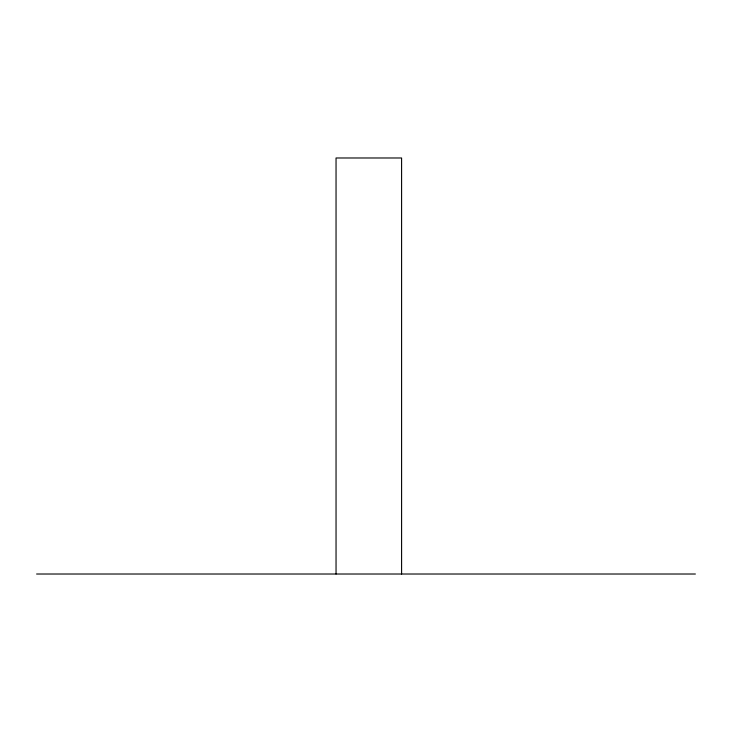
<?xml version="1.0" encoding="UTF-8"?>
<svg xmlns="http://www.w3.org/2000/svg" width="732" height="732" viewBox="0 0 732 732"><rect width="100%" height="100%" fill="white"/><g stroke="black" fill="none" stroke-linecap="round" stroke-linejoin="round"><path stroke-width="1.1" d="M36.6 574.016L695.4 574.016M401.594 574.016L401.594 157.984L336.043 157.984L336.043 574.016"/></g></svg>
